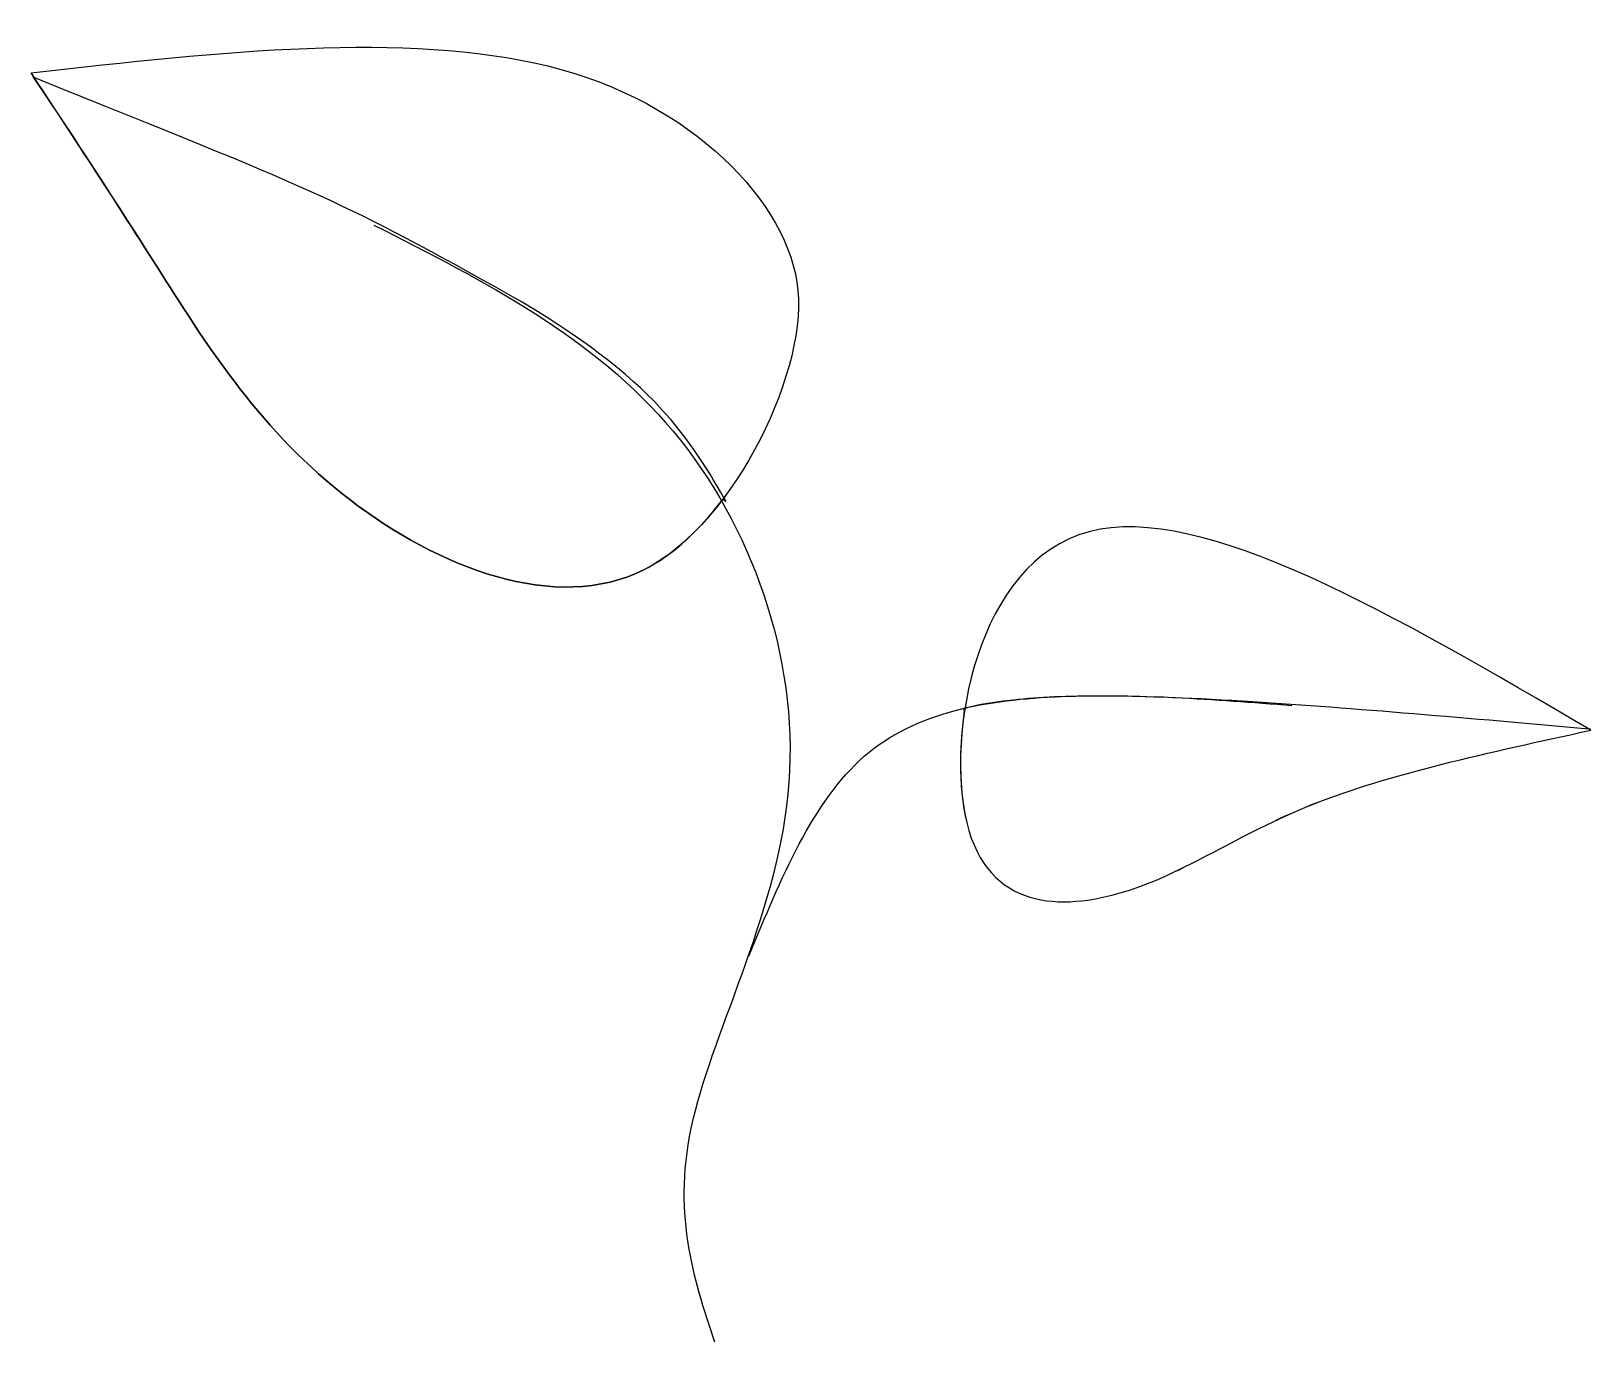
# Model space of a CAD drawing. Extents: x 7 to 202, y 57 to 221.
import ezdxf

# ---------------------------------------------------------------- set-up
doc = ezdxf.new("R2010")
doc.units = 0
doc.layers.add('Layer_1', color=7, linetype='CONTINUOUS')

msp = doc.modelspace()

# ---------------------------------------------------------------- linework, layer by layer
at = {"layer": 'Layer_1', "color": 7}
for p, q in [((6.986461, 215.559551), (6.986461, 215.559551)), ((6.986461, 215.559551), (6.986461, 215.559551)), ((7.21396, 214.998041), (12.442892, 207.228941)), ((7.21396, 214.998041), (7.21396, 214.998041)), ((93.605283, 162.12253), (93.994532, 161.906)), ((141.1496, 137.48569), (141.14955, 137.48575)), ((123.8455, 135.62659), (123.52808, 132.47608)), ((202.06894, 133.35604), (202.06394, 133.35604)), ((202.06937, 133.35561), (202.06894, 133.35604)), ((202.10939, 133.33251), (202.31033, 133.33451)), ((202.33182, 133.20185), (202.33182, 133.20185)), ((202.33182, 133.20185), (202.33182, 133.20185))]:
    msp.add_line(p, q, dxfattribs=at)
for points in [[(6.986461, 215.559551), (30.824157, 218.214057), (53.762864, 220.768455), (71.679662, 216.419591)], [(6.986461, 215.559551), (30.824157, 218.214057), (53.762864, 220.768455), (71.679662, 216.419591)], [(22.76049, 191.23042), (16.961379, 200.364957), (11.973988, 207.962151), (6.986461, 215.559551)], [(22.76049, 191.23042), (16.961379, 200.364957), (11.973988, 207.962151), (6.986461, 215.559551)], [(64.996409, 188.80707), (45.23765, 199.788211), (42.111285, 200.996461), (7.21396, 214.998041)], [(71.679662, 216.419591), (89.596461, 212.070728), (102.00591, 199.263806), (103.02462, 188.30343)], [(71.679662, 216.419591), (89.596461, 212.070728), (102.00591, 199.263806), (103.02462, 188.30343)], [(12.442892, 207.228941), (15.696185, 202.248181), (19.05643, 197.065091), (22.760488, 191.2306)], [(49.919236, 196.48596), (63.738099, 189.45479), (77.556947, 182.42363), (87.384834, 170.65701)], [(22.760488, 191.2306), (28.5596, 182.09606), (35.168855, 171.42628), (45.865129, 162.88207)], [(45.86522, 162.88216), (35.168945, 171.42637), (28.5596, 182.09588), (22.76049, 191.23042)], [(45.86522, 162.88216), (35.168945, 171.42637), (28.5596, 182.09588), (22.76049, 191.23042)], [(93.754832, 162.31758), (89.210358, 170.14133), (84.41484, 178.01507), (64.996409, 188.80707)], [(103.02462, 188.30343), (104.04333, 177.34306), (94.276171, 157.80873), (82.808795, 152.86506)], [(103.02462, 188.30343), (104.04333, 177.34306), (94.276171, 157.80873), (82.808795, 152.86506)], [(87.384834, 170.65701), (97.21272, 158.8904), (103.04918, 142.38958), (101.89146, 126.666)], [(45.865129, 162.88207), (56.561403, 154.33786), (71.341336, 147.92159), (82.80871, 152.86526)], [(82.808795, 152.86506), (71.341419, 147.92139), (56.561494, 154.33795), (45.86522, 162.88216)], [(82.808795, 152.86506), (71.341419, 147.92139), (56.561494, 154.33795), (45.86522, 162.88216)], [(93.994532, 161.906), (93.914962, 162.04311), (93.834479, 162.18046), (93.754832, 162.31758)], [(82.80871, 152.86526), (86.727454, 154.55466), (90.446222, 157.94979), (93.605283, 162.12253)], [(202.33182, 133.20185), (177.9782, 147.50637), (153.62527, 161.81049), (139.50528, 158.07532)], [(202.33182, 133.20185), (177.9782, 147.50637), (153.62527, 161.81049), (139.50528, 158.07532)], [(139.50528, 158.07532), (125.38528, 154.34016), (121.49985, 132.5663), (124.16335, 121.62855)], [(139.50528, 158.07532), (125.38528, 154.34016), (121.49985, 132.5663), (124.16335, 121.62855)], [(111.3385, 129.9356), (117.79162, 135.54402), (126.69715, 137.048), (136.0283, 137.42752)], [(130.00459, 136.98698), (122.77256, 136.16963), (123.8455, 135.62659), (123.8455, 135.62659)], [(141.14955, 137.48575), (136.90102, 137.49475), (133.16861, 137.34457), (130.00459, 136.98698)], [(136.0283, 137.42752), (145.35944, 137.80703), (155.11567, 137.06213), (164.8722, 136.31721)], [(159.98473, 136.75269), (152.92724, 137.19636), (146.61199, 137.47356), (141.1496, 137.48569)], [(202.06394, 133.35604), (187.25676, 134.66359), (172.46192, 135.96832), (159.98473, 136.75269)], [(167.49244, 123.92232), (177.00614, 127.70773), (189.66882, 130.45475), (202.33181, 133.20192)], [(167.4925, 123.92218), (177.0062, 127.70759), (189.66883, 130.45468), (202.33182, 133.20185)], [(167.4925, 123.92218), (177.0062, 127.70759), (189.66883, 130.45468), (202.33182, 133.20185)], [(202.31033, 133.33451), (202.22973, 133.34151), (202.14995, 133.34841), (202.06937, 133.35561)], [(202.33181, 133.20192), (202.25761, 133.24552), (202.18357, 133.28892), (202.10939, 133.33251)], [(123.52808, 132.47608), (123.19765, 128.44277), (123.43298, 124.62769), (124.16334, 121.62854)], [(96.884503, 104.90181), (100.88492, 114.61443), (104.88539, 124.32718), (111.3385, 129.9356)], [(101.89146, 126.666), (100.73373, 110.94242), (92.582103, 95.99776), (89.864795, 84.44884)], [(143.82668, 112.95176), (151.61489, 115.31334), (157.97875, 120.13691), (167.49244, 123.92232)], [(143.82686, 112.95186), (151.61507, 115.31344), (157.97881, 120.13677), (167.4925, 123.92218)], [(143.82686, 112.95186), (151.61507, 115.31344), (157.97881, 120.13677), (167.4925, 123.92218)], [(124.16334, 121.62854), (126.82685, 110.69078), (136.03847, 110.59019), (143.82668, 112.95176)], [(124.16335, 121.62855), (126.82685, 110.69079), (136.03864, 110.59028), (143.82686, 112.95186)], [(124.16335, 121.62855), (126.82685, 110.69079), (136.03864, 110.59028), (143.82686, 112.95186)], [(89.864795, 84.44884), (87.147487, 72.89992), (89.86475, 64.74813), (92.581982, 56.59643)]]:
    msp.add_open_spline(points, degree=3, dxfattribs=at)
at = {"layer": 'Layer_1', "color": 1}
msp.add_open_spline([(7.447453, 214.857331), (7.293774, 215.091431), (7.140118, 215.325491), (6.986461, 215.559551)], degree=3, dxfattribs=at)

doc.saveas('drawing.dxf')
